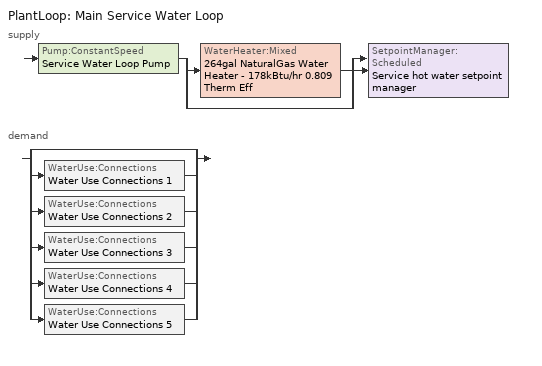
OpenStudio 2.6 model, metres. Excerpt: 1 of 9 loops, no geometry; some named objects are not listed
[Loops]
PlantLoop 'Main Service Water Loop'
 supply: Pump:ConstantSpeed 'Service Water Loop Pump' > split
  | WaterHeater:Mixed '264gal NaturalGas Water Heater - 178kBtu/hr 0.809 Therm Eff'
  | bypass
  join > SetpointManager:Scheduled 'Service hot water setpoint manager'
 demand: split
  | bypass
  | WaterUse:Connections 'Water Use Connections 1'
  | WaterUse:Connections 'Water Use Connections 2'
  | WaterUse:Connections 'Water Use Connections 3'
  | WaterUse:Connections 'Water Use Connections 4'
  | WaterUse:Connections 'Water Use Connections 5'
[PlantLoop]
Main Service Water Loop: Glycol Concentration=0; Maximum Loop Temperature {C}=60; Minimum Loop Temperature {C}=10; Plant Loop Volume {m3}=Autocalculate; Load Distribution Scheme=Optimal
[Sizing:Plant]
Main Service Water Loop: Loop Type=Heating; Design Loop Exit Temperature {C}=60; Loop Design Temperature Difference {deltaC}=5; Sizing Option=NonCoincident; Zone Timesteps in Averaging Window=1; Coincident Sizing Factor Mode=None
[Pump:ConstantSpeed]
Service Water Loop Pump: Rated Flow Rate {m3/s}=autosize; Rated Pump Head {Pa}=1370.94; Rated Power Consumption {W}=autosize; Motor Efficiency=0.7; Fraction of Motor Inefficiencies to Fluid Stream=0; Pump Control Type=Intermittent; Design Power Sizing Method=PowerPerFlowPerPressure; Design Electric Power per Unit Flow Rate {W/(m3/s)}=348701.1; Design Shaft Power per Unit Flow Rate per Unit Head {W-s/m3-Pa}=1.28205
[SetpointManager:Scheduled]
Service hot water setpoint manager: Control Variable=Temperature; Schedule=Service Water Loop Temp - 140F
[WaterHeater:Mixed]
264gal NaturalGas Water Heater - 178kBtu/hr 0.809 Therm Eff: Tank Volume {m3}=0.997674; Setpoint Temperature Schedule=Service Water Loop Temp - 140F; Deadband Temperature Difference {deltaC}=2; Maximum Temperature Limit {C}=82.2222; Heater Control Type=Cycle; Heater Maximum Capacity {W}=52128.5; Heater Fuel Type=NaturalGas; Heater Thermal Efficiency=0.809032; Part Load Factor Curve=SWH-EFFFPLR-NECB2011; Off Cycle Parasitic Fuel Consumption Rate {W}=20; Off Cycle Parasitic Fuel Type=NaturalGas; Off Cycle Parasitic Heat Fraction to Tank=0.8; On Cycle Parasitic Fuel Type=NaturalGas; On Cycle Parasitic Heat Fraction to Tank=0; Ambient Temperature Indicator=Schedule; Ambient Temperature Schedule=Water Heater Ambient Temp Schedule - 70F; Off Cycle Loss Coefficient to Ambient Temperature {W/K}=12.1068; On Cycle Loss Coefficient to Ambient Temperature {W/K}=12.1068; Use Side Effectiveness=1; Source Side Effectiveness=1; Use Side Design Flow Rate {m3/s}=autosize; Source Side Design Flow Rate {m3/s}=autosize; Indirect Water Heating Recovery Time {hr}=1.5; Source Side Flow Control Mode=IndirectHeatPrimarySetpoint
[WaterUse:Connections]
Name | Water Use Equipment Name 1
Water Use Connections 1 | Warehouse - med/blk2 - refrigerated-space function Service Water Use 0.14gal/min
Water Use Connections 2 | Wholebuilding-sports arena Service Water Use 1.44gal/min
Water Use Connections 3 | Wholebuilding-town hall Service Water Use 0.58gal/min
Water Use Connections 4 | Wholebuilding-transportation Service Water Use 0.69gal/min
Water Use Connections 5 | Workshop space-space function Service Water Use 0.48gal/min
[WaterUse:Equipment:Definition]
Name | Peak Flow Rate {m3/s} | Target Temperature Schedule | Sensible Fraction Schedule | Latent Fraction Schedule
Warehouse - med/blk2 - refrigerated-space function Service Water Use Def 0.14gal/min | 8.75229e-06 | Schedule Ruleset 5 | Schedule Ruleset 3 | Schedule Ruleset 4
Wholebuilding-sports arena Service Water Use Def 1.44gal/min | 9.07019e-05 | Schedule Ruleset 8 | Schedule Ruleset 6 | Schedule Ruleset 7
Wholebuilding-town hall Service Water Use Def 0.58gal/min | 3.62893e-05 | Schedule Ruleset 11 | Schedule Ruleset 9 | Schedule Ruleset 10
Wholebuilding-transportation Service Water Use Def 0.69gal/min | 4.36744e-05 | Schedule Ruleset 14 | Schedule Ruleset 12 | Schedule Ruleset 13
Workshop space-space function Service Water Use Def 0.48gal/min | 3.02585e-05 | Schedule Ruleset 17 | Schedule Ruleset 15 | Schedule Ruleset 16
[WaterUse:Equipment]
Name | Water Use Equipment Definition | Space | Flow Rate Fraction Schedule
Warehouse - med/blk2 - refrigerated-space function Service Water Use 0.14gal/min | Warehouse - med/blk2 - refrigerated-space function Service Water Use Def 0.14gal/min | Warehouse - med/blk2 - refrigerated-Space Function | NECB-A-Service Water Heating
Wholebuilding-sports arena Service Water Use 1.44gal/min | Wholebuilding-sports arena Service Water Use Def 1.44gal/min | WholeBuilding-Sports arena | NECB-B-Service Water Heating
Wholebuilding-town hall Service Water Use 0.58gal/min | Wholebuilding-town hall Service Water Use Def 0.58gal/min | WholeBuilding-Town hall | NECB-D-Service Water Heating
Wholebuilding-transportation Service Water Use 0.69gal/min | Wholebuilding-transportation Service Water Use Def 0.69gal/min | WholeBuilding-Transportation | NECB-H-Service Water Heating
Workshop space-space function Service Water Use 0.48gal/min | Workshop space-space function Service Water Use Def 0.48gal/min | Workshop space-Space Function | NECB-A-Service Water Heating
[Schedule:Ruleset]
Name | Default Day Schedule
Service Water Loop Temp - 140F | Service Water Loop Temp - 140F Default
Water Heater Ambient Temp Schedule - 70F | Water Heater Ambient Temp Schedule - 70F Default
Schedule Ruleset 3 | Schedule Day 9
Schedule Ruleset 4 | Schedule Day 10
Schedule Ruleset 5 | Schedule Day 11
NECB-A-Service Water Heating | NECB-A-Service Water Heating Default
Schedule Ruleset 6 | Schedule Day 12
Schedule Ruleset 7 | Schedule Day 13
Schedule Ruleset 8 | Schedule Day 14
NECB-B-Service Water Heating | NECB-B-Service Water Heating Default
Schedule Ruleset 9 | Schedule Day 15
Schedule Ruleset 10 | Schedule Day 16
Schedule Ruleset 11 | Schedule Day 17
NECB-D-Service Water Heating | NECB-D-Service Water Heating Default
Schedule Ruleset 12 | Schedule Day 18
Schedule Ruleset 13 | Schedule Day 19
Schedule Ruleset 14 | Schedule Day 20
NECB-H-Service Water Heating | NECB-H-Service Water Heating Default
Schedule Ruleset 15 | Schedule Day 21
Schedule Ruleset 16 | Schedule Day 22
Schedule Ruleset 17 | Schedule Day 23
[Schedule:Day]
Service Water Loop Temp - 140F Default; Schedule Day 11; Schedule Day 14; Schedule Day 17; Schedule Day 20; Schedule Day 23: 24, 0, 60
Water Heater Ambient Temp Schedule - 70F Default: 24, 0, 21.1111
Schedule Day 9; Schedule Day 12; Schedule Day 15; Schedule Day 18; Schedule Day 21: 24, 0, 0.2
Schedule Day 10; NECB-A-Service Water Heating Sat Day; NECB-A-Service Water Heating Sun|Hol Day; Schedule Day 13; Schedule Day 16; NECB-D-Service Water Heating Sat Day; NECB-D-Service Water Heating Sun|Hol Day; Schedule Day 19; Schedule Day 22: 24, 0, 0.05
NECB-A-Service Water Heating Default; NECB-A-Service Water Heating Default|Wkdy Day: 7, 0, 0.05, 8, 0, 0.1, 10, 0, 0.5, 16, 0, 0.9, 17, 0, 0.7, 18, 0, 0.5, 19, 0, 0.3, 22, 0, 0.2, 24, 0, 0.05
NECB-B-Service Water Heating Default; NECB-B-Service Water Heating Default|Wkdy Day: 1, 0, 0.6, 2, 0, 0.5, 9, 0, 0.05, 11, 0, 0.7, 12, 0, 0.4, 13, 0, 0.5, 15, 0, 0.6, 16, 0, 0.4, 18, 0, 0.3, 19, 0, 0.4, 20, 0, 0.5, 22, 0, 0.8, 24, 0, 0.9
NECB-B-Service Water Heating Sat Day: 1, 0, 0.7, 2, 0, 0.6, 9, 0, 0.05, 11, 0, 0.7, 12, 0, 0.4, 13, 0, 0.5, 15, 0, 0.6, 16, 0, 0.4, 18, 0, 0.3, 19, 0, 0.4, 20, 0, 0.5, 22, 0, 0.8, 24, 0, 0.9
NECB-B-Service Water Heating Sun|Hol Day: 1, 0, 0.5, 2, 0, 0.6, 9, 0, 0.05, 11, 0, 0.7, 12, 0, 0.4, 13, 0, 0.5, 15, 0, 0.6, 16, 0, 0.4, 18, 0, 0.3, 19, 0, 0.4, 20, 0, 0.5, 22, 0, 0.8, 24, 0, 0.5
NECB-D-Service Water Heating Default; NECB-D-Service Water Heating Default|Wkdy Day: 8, 0, 0.05, 10, 0, 0.5, 16, 0, 0.9, 17, 0, 0.7, 18, 0, 0.3, 21, 0, 0.5, 22, 0, 0.3, 24, 0, 0.05
NECB-H-Service Water Heating Default; NECB-H-Service Water Heating Default|Wkdy Day; NECB-H-Service Water Heating Sat Day; NECB-H-Service Water Heating Sun|Hol Day: 24, 0, 0.9
[Schedule:Rule] Date Specification Type=DateRange; Start Month=1; Start Day=1; End Month=12; End Day=31
Name | Schedule Ruleset | Rule Order | Day Schedule | Apply Monday | Apply Tuesday | Apply Wednesday | Apply Thursday | Apply Friday | Apply Saturday | Apply Sunday
Schedule Rule 62 | NECB-A-Service Water Heating | 2 | NECB-A-Service Water Heating Default|Wkdy Day | Yes | Yes | Yes | Yes | Yes
Schedule Rule 63 | NECB-A-Service Water Heating | 1 | NECB-A-Service Water Heating Sat Day |  |  |  |  |  | Yes
Schedule Rule 64 | NECB-A-Service Water Heating | 0 | NECB-A-Service Water Heating Sun|Hol Day |  |  |  |  |  |  | Yes
Schedule Rule 65 | NECB-B-Service Water Heating | 2 | NECB-B-Service Water Heating Default|Wkdy Day | Yes | Yes | Yes | Yes | Yes
Schedule Rule 66 | NECB-B-Service Water Heating | 1 | NECB-B-Service Water Heating Sat Day |  |  |  |  |  | Yes
Schedule Rule 67 | NECB-B-Service Water Heating | 0 | NECB-B-Service Water Heating Sun|Hol Day |  |  |  |  |  |  | Yes
Schedule Rule 68 | NECB-D-Service Water Heating | 2 | NECB-D-Service Water Heating Default|Wkdy Day | Yes | Yes | Yes | Yes | Yes
Schedule Rule 69 | NECB-D-Service Water Heating | 1 | NECB-D-Service Water Heating Sat Day |  |  |  |  |  | Yes
Schedule Rule 70 | NECB-D-Service Water Heating | 0 | NECB-D-Service Water Heating Sun|Hol Day |  |  |  |  |  |  | Yes
Schedule Rule 71 | NECB-H-Service Water Heating | 2 | NECB-H-Service Water Heating Default|Wkdy Day | Yes | Yes | Yes | Yes | Yes
Schedule Rule 72 | NECB-H-Service Water Heating | 1 | NECB-H-Service Water Heating Sat Day |  |  |  |  |  | Yes
Schedule Rule 73 | NECB-H-Service Water Heating | 0 | NECB-H-Service Water Heating Sun|Hol Day |  |  |  |  |  |  | Yes
[Curve:Cubic]
SWH-EFFFPLR-NECB2011: Coefficient1 Constant=0.7576; Coefficient2 x=1.0071; Coefficient3 x**2=-1.4443; Coefficient4 x**3=0.6844; Minimum Value of x=0; Maximum Value of x=1
